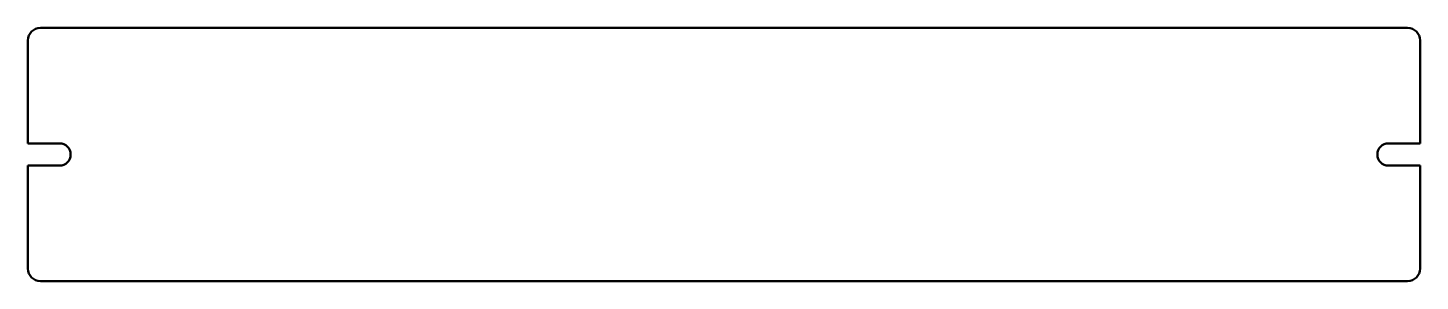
# Model space of a CAD drawing. Header units: millimetres. Extents: x 111 to 331, y 152 to 192.
import ezdxf

# ---------------------------------------------------------------- set-up
doc = ezdxf.new("R2010")
doc.units = ezdxf.units.MM
doc.header["$LTSCALE"] = 0.75
doc.layers.add('Visible', color=7, linetype='Continuous', lineweight=50)

msp = doc.modelspace()

# ---------------------------------------------------------------- linework, layer by layer
at = {"layer": 'Visible'}
for p, q in [((329.362584, 192.018074, 0.8), (113.362584, 192.018074, 0.8)), ((111.362584, 190.018074, 0.8), (111.362584, 173.768074, 0.8)), ((331.362584, 173.768074, 0.8), (331.362584, 190.018074, 0.8)), ((111.362584, 173.768074, 0.8), (116.362584, 173.768074, 0.8)), ((326.362584, 173.768074, 0.8), (331.362584, 173.768074, 0.8)), ((116.362584, 170.268074, 0.8), (111.362584, 170.268074, 0.8)), ((111.362584, 170.268074, 0.8), (111.362584, 154.018074, 0.8)), ((331.362584, 170.268074, 0.8), (326.362584, 170.268074, 0.8)), ((331.362584, 154.018074, 0.8), (331.362584, 170.268074, 0.8)), ((113.362584, 152.018074, 0.8), (329.362584, 152.018074, 0.8))]:
    msp.add_line(p, q, dxfattribs=at)
at = {"layer": 'Visible', "extrusion": (0, 0, -1)}
for centre, radius, start, end in [((-113.362584, 190.018074, -0.8), 2, 0, 90), ((-329.362584, 190.018074, -0.8), 2, 90, 180), ((-116.362584, 172.018074, -0.8), 1.75, 90, 270), ((-326.362584, 172.018074, -0.8), 1.75, 270, 90), ((-113.362584, 154.018074, -0.8), 2, 270, 0), ((-329.362584, 154.018074, -0.8), 2, 180, 270)]:
    msp.add_arc(centre, radius, start, end, dxfattribs=at)

doc.saveas('drawing.dxf')
